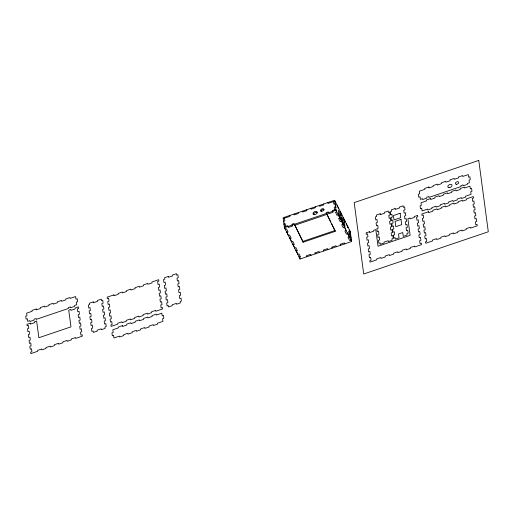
<?xml version="1.0" encoding="UTF-8"?>
<svg xmlns="http://www.w3.org/2000/svg" width="514" height="514" viewBox="0 0 514 514"><rect width="100%" height="100%" fill="white"/><g stroke="black" fill="none" stroke-linecap="round" stroke-linejoin="round"><path stroke-width="0.77" d="M334.64 200.267L283.118 217.724L284.448 227.67L300.073 259.017L351.595 241.561L350.265 231.615L334.64 200.267L335.97 210.213L351.595 241.561M283.233 218.604L289.992 216.317L289.87 215.437M284.448 227.67L335.97 210.213M294.625 225.325L326.724 214.447M339.677 217.056L339.465 215.494L340.737 215.064L338.392 210.361L339.015 215.045L341.36 219.741L340.737 215.064M343.217 223.018L344.483 222.588L341.669 216.947L342.221 221.039M335.044 230.497L335.16 231.371L303.067 242.248L302.952 241.374L335.044 230.497L331.485 223.346M349 234.615L350.265 234.185L350.657 237.108M350.387 232.495L349.488 230.047M350.734 235.129L348.704 231.049L349.096 233.979L351.126 238.053M338.463 213.477L339.465 215.494M341.457 219.491L345.035 226.68L344.483 222.588M351.48 240.687L350.696 239.119L350.818 239.993L349.546 240.423L347.984 237.288L349.25 236.858L347.573 232.848L347.689 233.722L346.423 234.153L344.862 231.017L346.128 230.593L344.444 226.578L344.566 227.458L343.294 227.882L341.733 224.753L342.999 224.322L342.883 223.442L341.322 220.307L341.437 221.187L340.172 221.618L338.61 218.482L339.876 218.052L338.193 214.036L338.315 214.916L337.043 215.347L335.481 212.211L336.747 211.781L335.848 209.339L332.474 210.483L333.059 212.301L328.838 213.728L328.247 211.916L326.139 212.629L335.16 231.371M344.843 243.854L344.374 242.91L340.146 244.343L340.615 245.281M326.853 214.055L330.772 221.919M336.394 246.714L335.925 245.776L331.703 247.202L332.172 248.146M327.945 249.573L327.476 248.635L323.255 250.067L323.724 251.005M319.502 252.438L319.033 251.494L314.812 252.927L315.281 253.871M311.054 255.297L310.584 254.359L306.363 255.792L306.832 256.73M294.753 224.933L302.952 241.374M303.067 242.248L294.04 223.506L291.933 224.22L292.517 226.038L288.29 227.471L287.705 225.652L284.326 226.796L285.225 229.238L286.491 228.814L288.058 231.942L286.793 232.373L286.671 231.499L288.354 235.508L289.62 235.078L291.181 238.213L289.915 238.644L289.8 237.764L291.046 240.276M284.056 222.177L283.587 221.238L284.852 220.808L284.499 218.174M294.175 246.547L292.922 244.034L293.044 244.915L294.31 244.484L292.749 241.349L291.477 241.779L291.361 240.899M297.298 252.811L296.051 250.305L296.167 251.185L297.433 250.755L295.871 247.619L294.606 248.05L294.49 247.17M347.92 226.912L348.042 227.792L346.359 223.783M344.798 220.647L344.913 221.521L343.236 217.512M341.669 214.377L341.791 215.25L340.107 211.241M338.546 208.106L338.662 208.986L336.985 204.97M335.417 201.835L335.539 202.715L334.755 201.147L327.996 203.435L327.881 202.561M333.49 201.578L333.843 204.206L335.109 203.782L335.578 204.72L335.97 207.643L335.501 206.705L334.228 207.136L334.582 209.763M323.659 203.987L323.775 204.868L319.554 206.3L319.432 205.42M315.21 206.853L315.326 207.727L311.105 209.159L310.989 208.286M306.768 209.712L306.884 210.592L302.662 212.025L302.54 211.145M298.319 212.578L298.435 213.451L294.214 214.884L294.098 214.004M300.073 259.017L299.174 256.576L299.296 257.45L300.561 257.026L299 253.89L297.728 254.321L297.612 253.441M285.598 226.366L285.244 223.731L283.979 224.162L284.448 225.1L284.248 223.641M313.508 214.646A2.262 1.426 -26.5 0 1 314.883 212.7A2.262 1.426 -26.5 0 1 317.35 212.578M321.032 211.485A1.805 1.144 -26.5 0 1 322.13 209.93A1.805 1.144 -26.5 0 1 324.103 209.828M36.211 308.991L31.99 310.417L32.106 311.298L26.612 313.154L26.966 315.789L25.7 316.219L26.092 319.143L27.358 318.712L27.711 321.346L29.818 320.633L29.941 321.507L34.162 320.081L34.046 319.2L36.153 318.487L36.276 319.361L68.368 308.49L68.253 307.61L70.367 306.897L70.482 307.77L74.703 306.344L74.588 305.464L76.695 304.751L76.348 302.116L77.614 301.686L77.222 298.762L75.956 299.193L75.603 296.559L70.116 298.416L69.994 297.542L65.773 298.975L65.888 299.848L61.667 301.281L61.551 300.401L57.324 301.834L57.446 302.714L53.218 304.14L53.103 303.266L48.881 304.693L48.997 305.573L44.776 307.006L44.66 306.126L40.433 307.558L40.548 308.432L36.327 309.865L36.211 308.991M478.759 160.4L354.178 202.612L363.719 273.988L488.3 231.769L478.759 160.4M428.888 187.019L424.667 188.452L424.782 189.325L419.296 191.189L419.642 193.817L418.377 194.247L418.769 197.177L420.034 196.746L420.388 199.381L422.502 198.661L422.617 199.541L426.838 198.108L426.723 197.228L428.837 196.515L428.952 197.395L461.045 186.518L460.929 185.638L463.043 184.924L463.159 185.805L467.38 184.372L467.265 183.492L469.378 182.778L469.025 180.144L470.291 179.714L469.899 176.79L468.633 177.221L468.28 174.587L462.793 176.45L462.671 175.57L458.449 177.002L458.565 177.876L454.344 179.309L454.228 178.435L450.007 179.861L450.123 180.742L445.901 182.174L445.779 181.294L441.558 182.727L441.674 183.601L437.453 185.034L437.337 184.153L433.109 185.586L433.231 186.466L429.004 187.893L428.888 187.019M30.3 323.203L26.927 324.353L27.12 325.812L28.386 325.381L28.778 328.311L27.512 328.742L27.904 331.665L29.169 331.234L29.561 334.158L28.296 334.588L28.688 337.512L29.953 337.088L30.345 340.011L29.073 340.441L29.465 343.365L30.731 342.934L31.123 345.858L29.857 346.288L30.249 349.212L31.515 348.788L31.907 351.711L30.641 352.141L30.834 353.6L37.593 351.313L37.477 350.432L41.698 349.006L41.814 349.88L46.042 348.453L45.919 347.573L50.147 346.14L50.263 347.021L54.484 345.588L54.368 344.714L58.59 343.281L58.705 344.155L62.933 342.729L62.811 341.849L67.038 340.416L67.154 341.296L71.375 339.863L71.26 338.989L75.481 337.557L75.603 338.43L82.356 336.143L82.163 334.685L80.897 335.109L80.505 332.185L81.771 331.755L81.379 328.832L80.113 329.262L79.721 326.339L80.987 325.908L80.595 322.978L79.329 323.409L78.938 320.485L80.21 320.055L79.818 317.132L78.546 317.562L78.16 314.632L79.426 314.208L79.034 311.278L77.768 311.709L77.376 308.786L78.642 308.355L78.449 306.89L75.07 308.04L75.185 308.914L70.964 310.347L70.848 309.467L68.735 310.186L70.964 326.859L38.865 337.73L36.635 321.057L34.528 321.777L34.644 322.651L30.422 324.083L30.3 323.203M93.227 301.885L89.43 303.17L89.622 304.635L88.357 305.065L88.749 307.989L90.014 307.558L90.406 310.488L89.14 310.912L89.526 313.842L90.798 313.411L91.19 316.335L89.918 316.765L90.31 319.689L91.576 319.258L91.967 322.188L90.702 322.612L91.094 325.542L92.359 325.111L92.751 328.035L91.486 328.465L91.877 331.389L93.143 330.958L93.336 332.423L97.14 331.138L97.024 330.258L101.245 328.825L101.361 329.705L105.164 328.414L104.965 326.955L106.231 326.525L105.845 323.602L104.573 324.032L104.188 321.102L105.454 320.672L105.062 317.748L103.796 318.179L103.404 315.255L104.67 314.825L104.278 311.902L103.012 312.326L102.62 309.402L103.886 308.972L103.494 306.048L102.228 306.479L101.836 303.556L103.108 303.125L102.716 300.202L101.444 300.626L101.252 299.167L97.448 300.452L97.57 301.332L93.342 302.765L93.227 301.885M113.922 294.875L107.163 297.163L107.362 298.628L108.627 298.197L109.019 301.12L107.754 301.551L108.139 304.474L109.411 304.044L109.797 306.974L108.531 307.398L108.923 310.327L110.189 309.897L110.581 312.82L109.315 313.251L109.707 316.174L110.973 315.744L111.365 318.674L110.099 319.098L110.491 322.027L111.756 321.597L112.148 324.52L110.883 324.951L111.075 326.416L117.834 324.122L117.712 323.248L121.94 321.815L122.056 322.696L126.277 321.263L126.161 320.383L130.383 318.956L130.505 319.83L134.726 318.397L134.61 317.523L138.831 316.091L138.947 316.971L143.168 315.538L143.053 314.658L147.274 313.232L147.396 314.105L151.617 312.673L151.501 311.799L155.723 310.366L155.838 311.246L162.597 308.953L162.405 307.494L161.133 307.925L160.741 304.995L162.013 304.564L161.621 301.641L160.355 302.071L159.963 299.148L161.229 298.718L160.837 295.794L159.571 296.225L159.179 293.295L160.445 292.864L160.053 289.941L158.787 290.371L158.396 287.448L159.661 287.018L159.276 284.094L158.004 284.518L157.618 281.595L158.884 281.164L158.685 279.706L151.932 281.993L152.048 282.873L147.826 284.3L147.704 283.426L143.483 284.859L143.599 285.733L139.378 287.165L139.262 286.285L135.034 287.718L135.156 288.598L130.929 290.024L130.813 289.151L126.592 290.577L126.707 291.457L122.486 292.89L122.371 292.01L118.143 293.443L118.265 294.316L114.037 295.749L113.922 294.875M168.399 276.41L164.602 277.701L164.795 279.166L163.529 279.59L163.921 282.52L165.187 282.09L165.579 285.013L164.313 285.443L164.698 288.367L165.971 287.936L166.356 290.866L165.09 291.29L165.482 294.22L166.748 293.79L167.14 296.713L165.874 297.143L166.266 300.067L167.532 299.636L167.924 302.566L166.658 302.997L167.05 305.92L168.316 305.489L168.508 306.954L172.312 305.663L172.196 304.789L176.418 303.356L176.533 304.23L180.337 302.945L180.138 301.48L181.403 301.056L181.018 298.126L179.746 298.557L179.354 295.634L180.626 295.203L180.234 292.28L178.968 292.71L178.576 289.78L179.842 289.35L179.45 286.426L178.185 286.857L177.793 283.934L179.058 283.503L178.666 280.58L177.401 281.004L177.009 278.08L178.274 277.65L177.889 274.727L176.617 275.157L176.424 273.692L172.62 274.984L172.743 275.857L168.515 277.29L168.399 276.41M395.131 208.549L391.334 209.84L391.527 211.299L390.261 211.729L390.653 214.653L391.919 214.229L392.31 217.152L391.045 217.583L391.437 220.506L392.702 220.076L393.094 222.999L391.822 223.429L392.214 226.353L393.48 225.929L393.872 228.852L392.606 229.283L392.998 232.206L394.264 231.775L394.656 234.699L393.39 235.129L393.782 238.059L395.048 237.629L395.24 239.087L399.044 237.802L398.536 233.998L402.758 232.566L403.265 236.369L407.069 235.084L406.87 233.619L408.142 233.189L407.75 230.266L406.484 230.696L406.092 227.773L407.358 227.342L406.966 224.412L405.7 224.843L405.308 221.919L406.574 221.489L406.182 218.566L404.916 218.996L404.524 216.066L405.79 215.642L405.398 212.712L404.132 213.143L403.741 210.22L405.013 209.789L404.621 206.866L403.355 207.296L403.156 205.831L399.359 207.123L399.474 207.997L395.253 209.429L395.131 208.549M380.187 213.773L376.389 215.064L376.582 216.522L375.316 216.953L375.708 219.876L376.974 219.452L377.366 222.376L376.1 222.806L376.486 225.73L377.758 225.299L378.143 228.222L376.878 228.653L377.27 231.576L378.535 231.152L378.927 234.076L377.661 234.506L378.053 237.429L379.319 236.999L379.711 239.922L378.445 240.353L378.837 243.283L380.103 242.852L380.296 244.311L384.099 243.026L383.984 242.145L388.205 240.719L388.321 241.593L392.124 240.308L391.925 238.843L393.191 238.412L392.805 235.489L391.533 235.92L391.148 232.996L392.413 232.566L392.021 229.636L390.756 230.066L390.364 227.143L391.629 226.713L391.238 223.789L389.972 224.22L389.58 221.29L390.846 220.866L390.454 217.936L389.188 218.366L388.796 215.443L390.062 215.013L389.676 212.089L388.404 212.52L388.211 211.055L384.408 212.34L384.53 213.22L380.302 214.653L380.187 213.773M430.578 198.584L426.357 200.017L426.472 200.897L420.985 202.754L421.332 205.388L420.066 205.818L420.458 208.742L421.724 208.311L422.078 210.946L427.571 209.082L427.687 209.963L431.908 208.53L431.792 207.656L436.013 206.223L436.129 207.097L440.357 205.671L440.241 204.79L444.462 203.358L444.578 204.238L448.799 202.805L448.683 201.931L452.905 200.499L453.027 201.379L457.248 199.946L457.132 199.066L461.354 197.633L461.469 198.513L465.697 197.08L465.575 196.207L471.068 194.343L470.715 191.709L471.981 191.285L471.589 188.355L470.323 188.786L469.969 186.152L464.483 188.015L464.367 187.135L460.139 188.567L460.261 189.448L456.034 190.874L455.918 190L451.697 191.433L451.812 192.307L447.591 193.739L447.469 192.859L443.248 194.292L443.364 195.172L439.142 196.599L439.027 195.725L434.805 197.151L434.921 198.031L430.693 199.464L430.578 198.584M400.175 213.265L393.422 215.552L394.007 219.941L400.766 217.647L400.175 213.265M400.997 219.407L395.086 221.405L395.793 226.674L401.704 224.669L400.997 219.407M369.463 231.718L366.084 232.868L366.283 234.326L367.549 233.896L367.94 236.826L366.668 237.25L367.06 240.179L368.326 239.749L368.718 242.672L367.452 243.103L367.844 246.026L369.11 245.596L369.502 248.525L368.236 248.956L368.628 251.879L369.894 251.449L370.286 254.372L369.02 254.803L369.412 257.726L370.678 257.302L371.069 260.225L369.797 260.656L369.996 262.114L376.749 259.827L376.634 258.947L380.861 257.52L380.977 258.394L385.198 256.961L385.082 256.088L389.304 254.655L389.419 255.535L393.647 254.102L393.525 253.222L397.752 251.796L397.868 252.67L402.089 251.243L401.974 250.363L406.195 248.93L406.317 249.81L410.538 248.378L410.423 247.504L414.644 246.071L414.759 246.945L421.519 244.658L421.319 243.193L420.054 243.623L419.662 240.7L420.934 240.269L420.542 237.346L419.27 237.776L418.884 234.847L420.15 234.423L419.758 231.493L418.492 231.923L418.1 229L419.366 228.569L418.974 225.646L417.709 226.076L417.317 223.147L418.582 222.723L418.19 219.793L416.925 220.223L416.533 217.3L417.805 216.869L417.606 215.405L414.226 216.555L414.348 217.428L410.121 218.861L410.005 217.981L407.891 218.701L410.121 235.373L378.028 246.245L375.798 229.572L373.684 230.291L373.806 231.165L369.579 232.598L369.463 231.718M428.567 211.729L421.808 214.017L422 215.482L423.273 215.051L423.664 217.975L422.392 218.405L422.784 221.328L424.05 220.898L424.442 223.828L423.176 224.252L423.568 227.182L424.834 226.751L425.226 229.674L423.96 230.105L424.352 233.028L425.618 232.598L426.01 235.528L424.744 235.958L425.129 238.881L426.402 238.451L426.787 241.374L425.521 241.805L425.721 243.27L432.473 240.976L432.358 240.102L436.579 238.669L436.701 239.55L440.922 238.117L440.806 237.237L445.028 235.81L445.143 236.684L449.371 235.251L449.249 234.378L453.476 232.945L453.592 233.825L457.813 232.392L457.698 231.512L461.919 230.086L462.035 230.959L466.262 229.533L466.147 228.653L470.368 227.22L470.483 228.1L477.243 225.807L477.043 224.348L475.778 224.779L475.386 221.849L476.651 221.425L476.266 218.495L474.994 218.925L474.608 216.002L475.874 215.572L475.482 212.648L474.216 213.079L473.824 210.149L475.09 209.725L474.698 206.795L473.433 207.226L473.041 204.302L474.306 203.872L473.914 200.948L472.649 201.379L472.257 198.449L473.529 198.018L473.33 196.56L466.571 198.847L466.693 199.728L462.465 201.154L462.349 200.28L458.128 201.713L458.244 202.587L454.023 204.019L453.907 203.139L449.679 204.572L449.795 205.452L445.574 206.879L445.458 206.005L441.237 207.431L441.353 208.311L437.131 209.744L437.009 208.864L432.788 210.297L432.904 211.177L428.682 212.603L428.567 211.729M122.448 325.619L118.22 327.052L118.342 327.926L112.849 329.789L113.202 332.417L111.936 332.847L112.328 335.77L113.594 335.346L113.947 337.974L119.434 336.117L119.55 336.991L123.778 335.565L123.656 334.685L127.883 333.252L127.999 334.132L132.22 332.699L132.104 331.826L136.326 330.393L136.448 331.273L140.669 329.84L140.553 328.96L144.775 327.534L144.89 328.407L149.118 326.975L148.996 326.101L153.223 324.668L153.339 325.548L157.56 324.116L157.445 323.235L162.932 321.378L162.585 318.744L163.85 318.314L163.458 315.39L162.193 315.821L161.839 313.187L156.346 315.05L156.23 314.17L152.009 315.602L152.125 316.476L147.903 317.909L147.788 317.029L143.56 318.462L143.682 319.342L139.455 320.768L139.339 319.894L135.118 321.327L135.233 322.201L131.012 323.634L130.89 322.753L126.669 324.186L126.785 325.066L122.563 326.493L122.448 325.619M449.056 187.623A2.262 1.426 -26.5 0 0 452.057 185.284A2.262 1.426 -26.5 0 0 448.716 185.091A2.262 1.426 -26.5 0 0 449.056 187.623M456.336 184.282A1.805 1.144 -26.5 0 0 458.732 182.412A1.805 1.144 -26.5 0 0 456.066 182.258A1.805 1.144 -26.5 0 0 456.336 184.282M314.26 214.614A2.262 1.426 -26.5 0 0 317.26 212.276A2.262 1.426 -26.5 0 0 313.925 212.076A2.262 1.426 -26.5 0 0 314.26 214.614M321.539 211.267A1.805 1.144 -26.5 0 0 323.942 209.397A1.805 1.144 -26.5 0 0 321.269 209.243A1.805 1.144 -26.5 0 0 321.539 211.267"/></g></svg>
